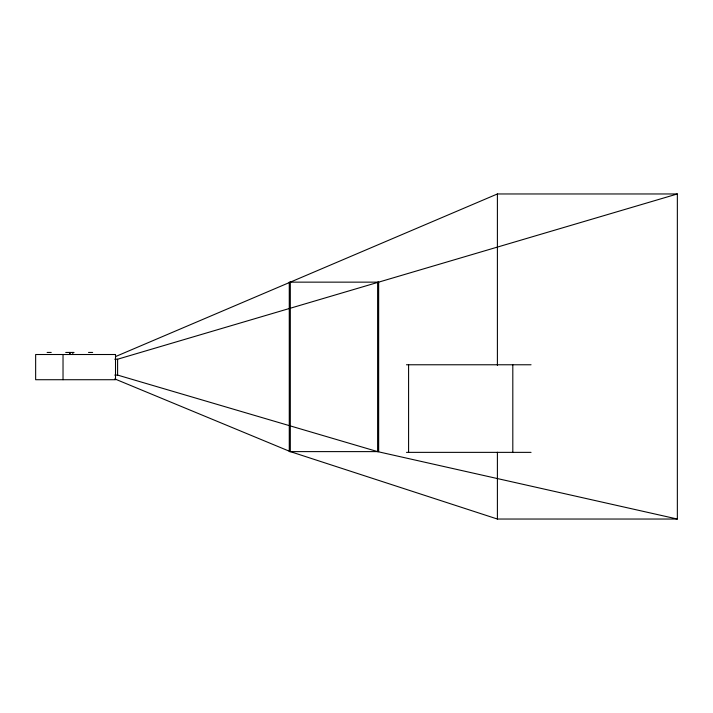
<?xml version="1.0" encoding="UTF-8"?>
<svg xmlns="http://www.w3.org/2000/svg" width="713" height="713" viewBox="0 0 713 713"><rect width="100%" height="100%" fill="white"/><g stroke="black" fill="none" stroke-linecap="round" stroke-linejoin="round"><path stroke-width="1.07" d="M115.461 356.607L497.398 193.963L677.35 193.963L677.35 519.037L497.398 519.037L290.316 451.614L114.766 378.906M114.748 359.218L117.6 359.218L677.35 193.963M47.129 352.445L51.229 352.445M65.703 352.445L69.812 352.445M69.945 352.445L74.054 352.445M88.51 352.445L92.645 352.445M406.463 364.771L531.051 364.771M114.748 375.083L117.6 375.083L377.614 451.614L677.35 519.037M406.463 452.363L531.051 452.363M512.807 364.771L512.807 452.363M497.398 193.963L497.398 365.404M497.398 452.238L497.398 519.037M408.585 364.771L408.585 452.363M377.614 282.143L377.614 451.614M290.316 282.143L290.316 451.614M117.6 359.218L117.6 375.083M72.815 352.445L72.815 354.513M70.097 352.445L70.097 354.513M69.66 352.445L69.66 354.513M63.029 354.513L63.029 379.717M378.656 282.143L289.273 282.143L289.273 451.614L378.656 451.614L378.656 282.143M115.515 354.513L35.65 354.513L35.65 379.717L115.515 379.717L115.515 354.513"/></g></svg>
